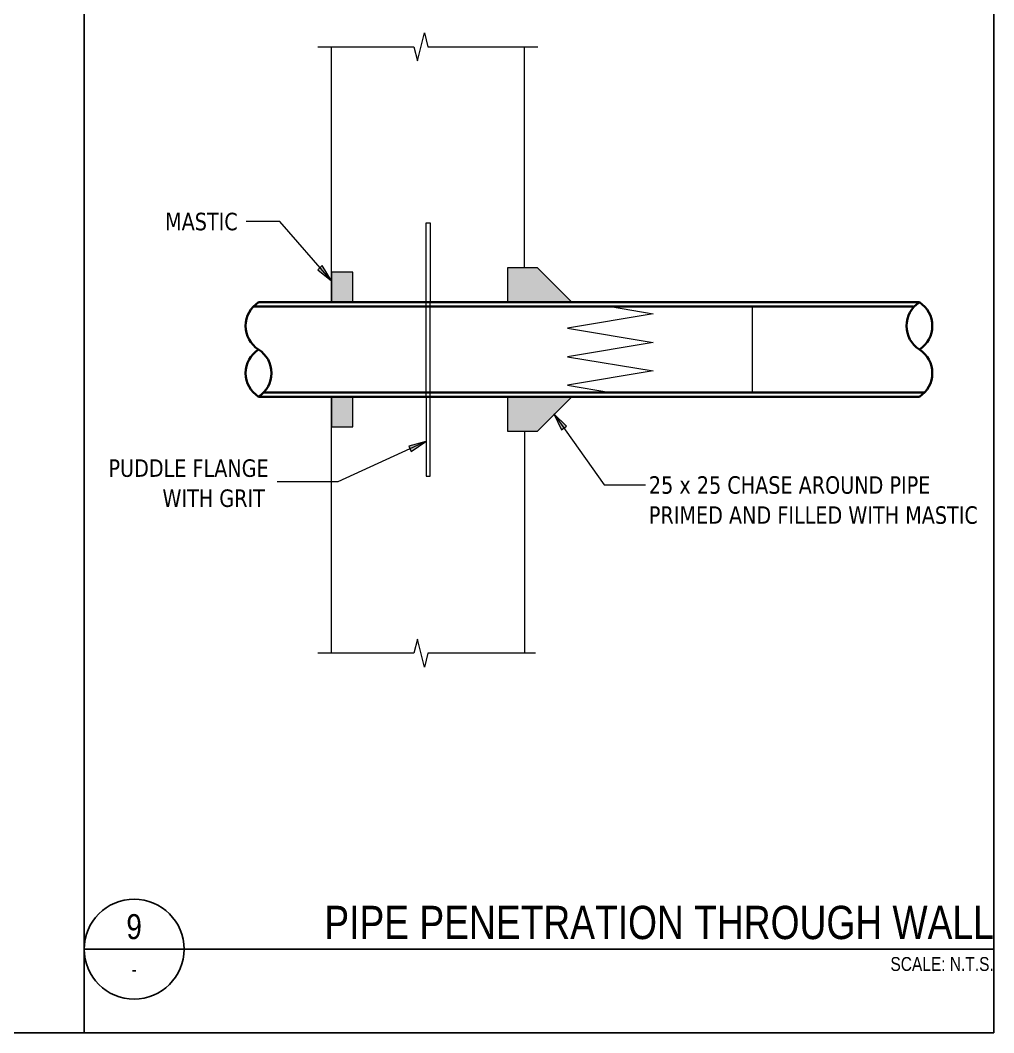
# Model space of a CAD drawing. Header units: millimetres. Extents: x 970 to 89875, y -16050 to 57314.
# Drawn here: x 72402 to 89875, y -16050 to 2113 of the extents above; entities that cross this region are included whole.
import ezdxf
from ezdxf.enums import TextEntityAlignment as Align

# ---------------------------------------------------------------- set-up
doc = ezdxf.new("R2010")
doc.units = ezdxf.units.MM
for name, color, linetype, lineweight in [('Detail Items', 7, 'Continuous', 9), ('Medium Lines', 7, 'Continuous', 20), ('Text Notes', 7, 'Continuous', 9), ('Thin Lines', 7, 'Continuous', 9)]:
    doc.layers.add(name, color=color, linetype=linetype, lineweight=lineweight)
doc.layers.add('Lines', color=7, linetype='Continuous', lineweight=9, true_color=0x00a600)
doc.layers.add('NPLT-JLA', color=193, linetype='Continuous', plot=False)
for name, color, linetype in [('S-G-TEXT', 3, 'Continuous'), ('S-G-TITL', 7, 'Continuous'), ('S-G-TITLREF', 4, 'Continuous'), ('S-LOCI-REBAR-1', 4, 'Continuous')]:
    doc.layers.add(name, color=color, linetype=linetype)
doc.styles.add('ARIAL', font='arial.ttf', dxfattribs={"width": 0.8})
doc.styles.add('Verdana', font='verdana.ttf', dxfattribs={"width": 0.8, "height": 25})

# ---------------------------------------------------------------- blocks, each defined once
blk = doc.blocks.new('XAR_Break Line-Straight - Break Line-2269571-S032-TYPICAL CIVIL WORK DETAILS _SHEET 3 OF 5_')
at = {"layer": 'Medium Lines'}
for p, q in [((42164.8, 494.6), (42152.3, 444.6)), ((42189.8, 394.6), (42164.8, 494.6)), ((42152.3, 444.6), (41808.5, 444.6)), ((42202.3, 444.6), (42189.8, 394.6)), ((42587.2, 444.6), (42202.3, 444.6))]:
    blk.add_line(p, q, dxfattribs=at)
blk = doc.blocks.new('XAR_Break Line-Straight - Break Line-2269572-S032-TYPICAL CIVIL WORK DETAILS _SHEET 3 OF 5_')
at = {"layer": 'Medium Lines'}
for p, q in [((42164.8, 2562.4), (42189.8, 2662.4)), ((42189.8, 2662.4), (42202.3, 2612.4)), ((41808.5, 2612.4), (42152.3, 2612.4)), ((42152.3, 2612.4), (42164.8, 2562.4)), ((42202.3, 2612.4), (42595.6, 2612.4))]:
    blk.add_line(p, q, dxfattribs=at)
blk = doc.blocks.new('A$C40205977')
at = {"layer": 'Detail Items'}
for points in [[(707.7, -1035.2), (707.7, -927.8), (631, -927.8), (631, -1035.2)], [(1490.4, -1035.2), (1367.6, -912.4), (1260.2, -912.4), (1260.2, -1035.2)], [(707.7, -1480.3), (707.7, -1372.8), (631, -1372.8), (631, -1480.3)], [(1367.6, -1495.6), (1490.4, -1372.8), (1260.2, -1372.8), (1260.2, -1495.6)]]:
    blk.add_hatch(color=3, dxfattribs=at).paths.add_polyline_path(points)
at = {"layer": 'Text Notes', "lineweight": 18}
for points in [[(631.1, -958.7), (598.3, -904.3), (581.7, -918.8)], [(1425.9, -1433.5), (1453, -1490.9), (1471, -1478.2)], [(968.7, -1532.9), (907.3, -1548.9), (916.5, -1569)]]:
    blk.add_hatch(color=3, dxfattribs=at).paths.add_polyline_path(points)
at = {"layer": 'Lines', "color": 3}
for p, q in [((631, -1035.2), (631, -121.8)), ((1321.6, -912.4), (1321.6, -121.8)), ((969.2, -1035.2), (969.2, -751)), ((969.2, -751), (983.4, -751)), ((983.4, -751), (983.4, -1035.2)), ((969.2, -1372.8), (969.2, -1035.2)), ((983.4, -1372.8), (983.4, -1035.2)), ((1781.9, -1076.1), (1475, -1127.3)), ((1628.5, -1050.6), (1781.9, -1076.1)), ((2134.9, -1050.6), (2134.9, -1357.5)), ((1475, -1127.3), (1781.9, -1178.4)), ((1781.9, -1178.4), (1475, -1229.6)), ((1475, -1229.6), (1781.9, -1280.8)), ((1781.9, -1280.8), (1475, -1331.9)), ((1475, -1331.9), (1628.5, -1357.5)), ((631, -2289.6), (631, -1372.8)), ((969.2, -1372.8), (969.2, -1657)), ((983.4, -1657), (983.4, -1372.8)), ((1321.6, -1495.6), (1321.6, -2289.6)), ((969.2, -1657), (983.4, -1657))]:
    blk.add_line(p, q, dxfattribs=at)
at = {"layer": 'Lines', "color": 3, "lineweight": 35}
for p, q in [((2733.4, -1035.2), (370.2, -1035.2)), ((351.6, -1050.6), (2711.6, -1050.6)), ((370.2, -1372.8), (2733.4, -1372.8)), ((2752, -1357.5), (388.8, -1357.5))]:
    blk.add_line(p, q, dxfattribs=at)
for centre, start, end in [((424.3, -1119.6), 122.6628, 237.3178), ((2787.5, -1119.6), 122.6628, 237.3373), ((2679.3, -1119.6), 302.6627, 57.3372), ((424.3, -1288.4), 122.6628, 237.3372), ((316.1, -1288.4), 302.6628, 57.3567), ((2679.3, -1288.4), 302.6628, 57.3372)]:
    blk.add_arc(centre, 100.3, start, end, dxfattribs=at)
at = {"layer": 'Text Notes', "color": 3, "lineweight": 18}
for p, q in [((445.9, -746.6), (325.9, -746.6)), ((631.1, -958.7), (445.9, -746.6)), ((598.3, -904.3), (581.7, -918.8)), ((631.1, -958.7), (598.3, -904.3)), ((581.7, -918.8), (631.1, -958.7)), ((1425.9, -1433.5), (1453, -1490.9)), ((1471, -1478.2), (1425.9, -1433.5)), ((1425.9, -1433.5), (1606.1, -1688.2)), ((1453, -1490.9), (1471, -1478.2)), ((968.7, -1532.9), (653.7, -1677.3)), ((968.7, -1532.9), (907.3, -1548.9)), ((907.3, -1548.9), (916.5, -1569)), ((916.5, -1569), (968.7, -1532.9)), ((653.7, -1677.3), (437.2, -1677.3)), ((1606.1, -1688.2), (1753.5, -1688.2))]:
    blk.add_line(p, q, dxfattribs=at)
at = {"layer": 'Thin Lines', "color": 3}
for p, q in [((707.7, -927.8), (631, -927.8)), ((631, -927.8), (631, -1035.2)), ((707.7, -1035.2), (707.7, -927.8)), ((1367.6, -912.4), (1260.2, -912.4)), ((1260.2, -912.4), (1260.2, -1035.2)), ((1490.4, -1035.2), (1367.6, -912.4)), ((631, -1035.2), (707.7, -1035.2)), ((1260.2, -1035.2), (1490.4, -1035.2)), ((707.7, -1372.8), (631, -1372.8)), ((631, -1372.8), (631, -1480.3)), ((707.7, -1480.3), (707.7, -1372.8)), ((1490.4, -1372.8), (1260.2, -1372.8)), ((1260.2, -1372.8), (1260.2, -1495.6)), ((1367.6, -1495.6), (1490.4, -1372.8)), ((631, -1480.3), (707.7, -1480.3)), ((1260.2, -1495.6), (1367.6, -1495.6))]:
    blk.add_line(p, q, dxfattribs=at)
at = {"layer": 'Detail Items', "color": 3}
for name in ['XAR_Break Line-Straight - Break Line-2269572-S032-TYPICAL CIVIL WORK DETAILS _SHEET 3 OF 5_', 'XAR_Break Line-Straight - Break Line-2269571-S032-TYPICAL CIVIL WORK DETAILS _SHEET 3 OF 5_']:
    blk.add_blockref(name, (-41226.4, -2734.2), dxfattribs=at)
at = {"layer": 'Text Notes', "color": 3, "lineweight": 18, "char_height": 62.5, "attachment_point": 1, "style": 'Verdana'}
for s, insert, width in [('MASTIC', (36.1, -715.3), 336.709), ('PUDDLE FLANGE ', (-166.5, -1596.6), 716.709), ('25 x 25 CHASE AROUND PIPE ', (1766, -1656.9), 1314.767), ('WITH GRIT', (26.6, -1704.1), 482.616), ('PRIMED AND FILLED WITH MASTIC', (1766, -1764.4), 1524.81)]:
    blk.add_mtext(s, dxfattribs=dict(at, insert=insert, width=width))

msp = doc.modelspace()

# ---------------------------------------------------------------- linework, layer by layer
at = {"layer": 'NPLT-JLA'}
for p, q in [((73550, 57150), (73550, -16050)), ((89875, 57150), (89875, -16050)), ((2250, -16050), (89875, -16050)), ((20075, -16050), (89875, -16050))]:
    msp.add_line(p, q, dxfattribs=at)
at = {"layer": 'S-G-TITLREF'}
msp.add_line((73550, -14550), (89875, -14550), dxfattribs=at)
msp.add_circle((74445.884, -14550), 895.884, dxfattribs=at)

# ---------------------------------------------------------------- block references
at = {"layer": 'S-LOCI-REBAR-1', "xscale": 5.019270380041394, "yscale": 5.019270380041394, "zscale": 5.019270380041394}
msp.add_blockref('A$C40205977', (74820.85, 2250), dxfattribs=at)

# ---------------------------------------------------------------- texts
at = {"layer": 'S-G-TEXT', "color": 7, "insert": (89875, -14691.92), "char_height": 248.85672, "width": 1863.91779, "attachment_point": 3, "style": 'ARIAL'}
msp.add_mtext('\\W0.8000;SCALE: N.T.S.', dxfattribs=at)
at = {"layer": 'S-G-TITL', "insert": (89875, -13772.604), "char_height": 597.2561, "width": 17688.41199, "attachment_point": 3, "style": 'ARIAL'}
msp.add_mtext('PIPE PENETRATION THROUGH WALL', dxfattribs=at)
at = {"layer": 'S-G-TITLREF', "style": 'ARIAL', "width": 0.8}
for s, height, p in [('9', 447.942, (74445.884, -14146.528)), ('-', 248.857, (74445.884, -14912.267))]:
    msp.add_text(s, height=height, dxfattribs=at).set_placement(p, align=Align.MIDDLE)

doc.saveas('drawing.dxf')
